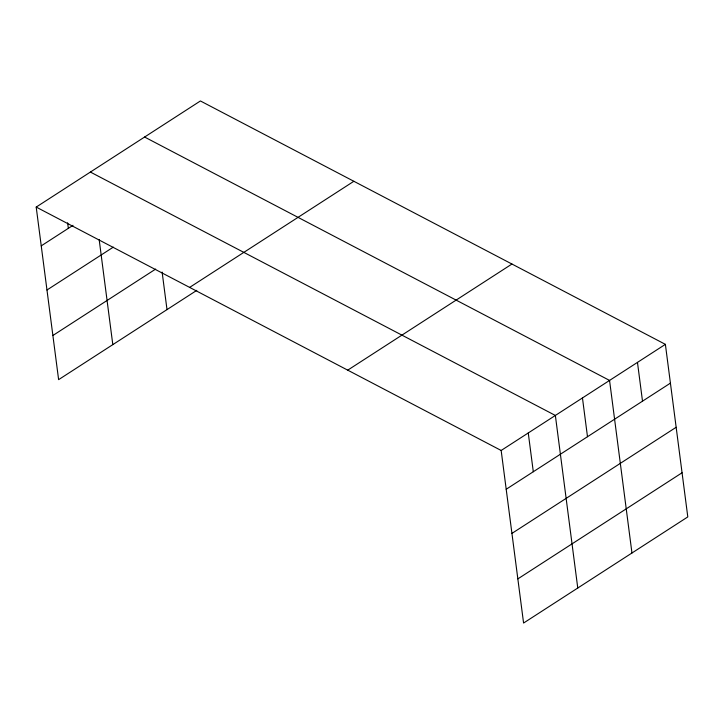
<?xml version="1.0" encoding="UTF-8"?>
<svg xmlns="http://www.w3.org/2000/svg" width="724" height="724" viewBox="0 0 724 724"><rect width="100%" height="100%" fill="white"/><g stroke="black" fill="none" stroke-linecap="round" stroke-linejoin="round"><path stroke-width="1.09" d="M36.2 207.082L200.421 100.962L665.383 344.353L687.8 516.918L523.579 623.038L501.162 450.473L36.2 207.082L58.617 379.648L196.774 290.369M41.241 245.861L73.006 225.327M46.97 290.007L113.315 247.137M52.879 335.502L155.66 269.084M189.643 287.401L353.864 181.281M347.728 370.154L511.949 264.034M501.162 450.473L665.383 344.353M506.203 489.252L670.424 383.132M511.94 533.398L676.162 427.278M517.841 578.892L682.062 472.772M144.583 137.035L609.554 380.426L631.962 553M90.391 172.059L555.362 415.449L577.77 588.024M637.473 362.389L642.505 401.168M582.458 397.938L587.49 436.717M528.258 432.961L533.298 471.74M162.122 272.079L167 309.61M99.161 239.535L112.808 344.633M67.613 222.811L68.337 228.35"/></g></svg>
